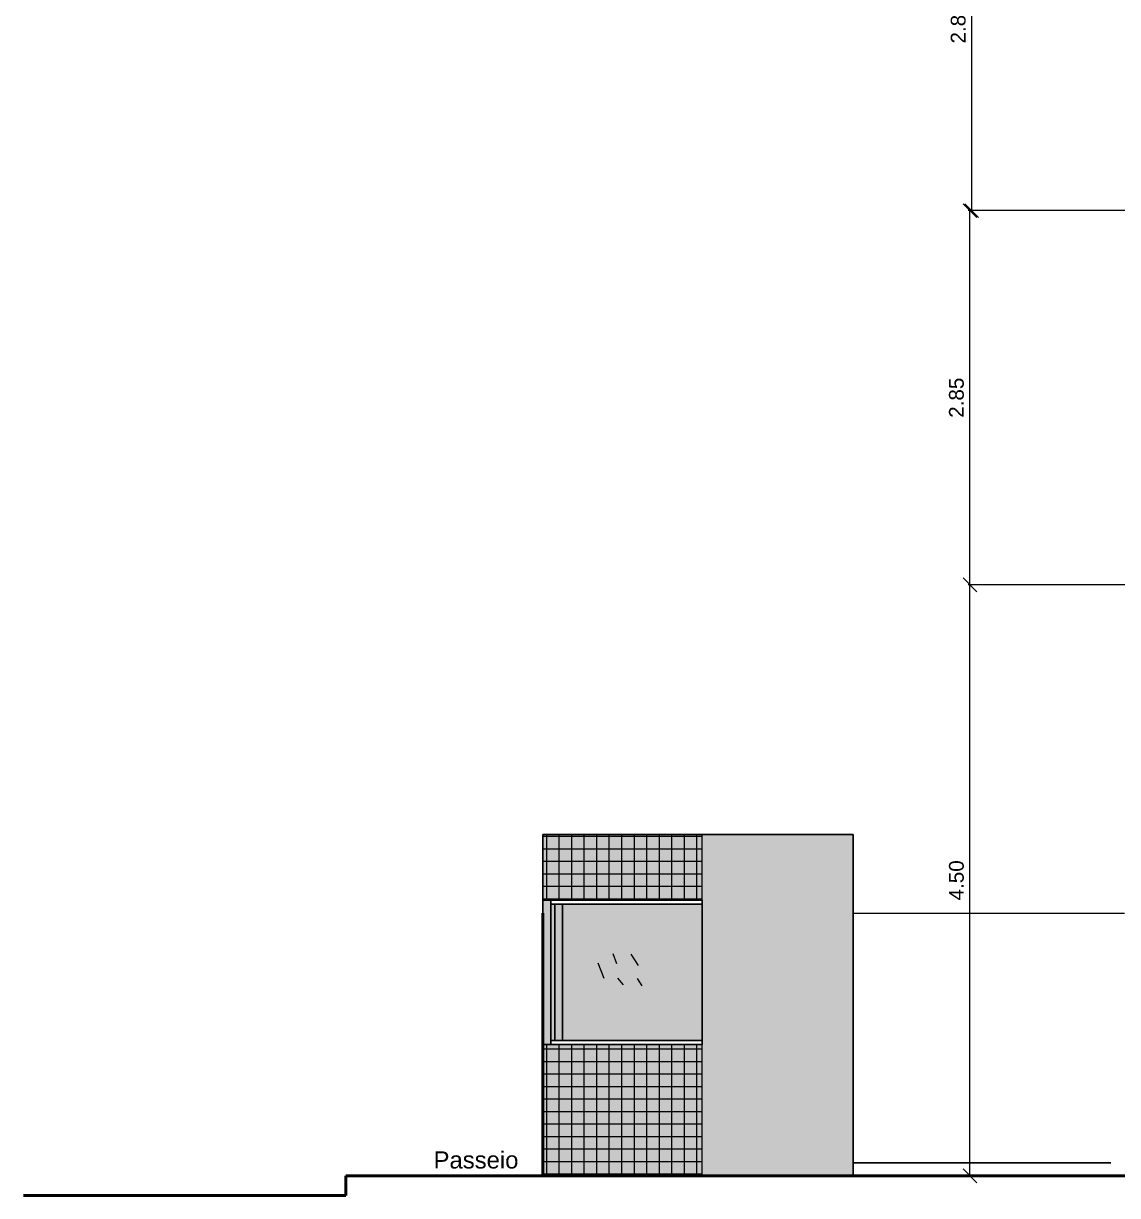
# Model space of a CAD drawing. Header units: millimetres. Extents: x 42 to 552, y 43 to 535.
# Drawn here: x 277.25 to 285.58, y 479.55 to 488.48 of the extents above; entities that cross this region are included whole.
import ezdxf

# ---------------------------------------------------------------- set-up
doc = ezdxf.new("R2010")
doc.units = ezdxf.units.MM
doc.header["$LTSCALE"] = 0.75
doc.header["$MEASUREMENT"] = 0
for name, color, linetype, lineweight in [('Linhas finas', 7, 'Continuous', 0), ('Linhas medias', 7, 'Continuous', 30), ('Paredes', 7, 'Continuous', 50)]:
    doc.layers.add(name, color=color, linetype=linetype, lineweight=lineweight)
doc.styles.get("Standard").update_dxf_attribs({"font": 'arial.ttf'})
doc.dimstyles.get("Standard").update_dxf_attribs({"dimtxt": 1.5, "dimasz": 1.4, "dimexe": 0.18, "dimexo": 0.0625, "dimgap": 0.6, "dimtad": 2, "dimzin": 0, "dimdsep": 46, "dimtxsty": 'Standard', "dimblk": 'OBLIQUE', "dimcen": 0.09, "dimadec": 0, "dimazin": 0, "dimtfac": 1, "dimtofl": 0, "dimtmove": 0, "dimatfit": 3, "dimfxl": 1, "dimtolj": 1, "dimtzin": 0, "dimarcsym": 0})

# ---------------------------------------------------------------- blocks, each defined once
blk = doc.blocks.new('_Oblique')
at = {"color": 0, "linetype": 'ByBlock', "lineweight": -2}
blk.add_line((-0.5, -0.5), (0.5, 0.5), dxfattribs=at)
blk = doc.blocks.new('*D306')
at = {"color": 0, "lineweight": -2, "transparency": 16777216}
for p, q in [((285.7795, 484.2011), (284.4451, 484.2011)), ((284.4586, 479.7011), (284.4586, 484.2011)), ((285.6295, 479.7011), (284.4451, 479.7011))]:
    blk.add_line(p, q, dxfattribs=at)
at = {"layer": 'Defpoints', "color": 0, "transparency": 16777216}
for p in [(284.4586, 484.2011), (285.7842, 484.2011), (285.6342, 479.7011)]:
    blk.add_point(p, dxfattribs=at)
at = {"color": 0, "lineweight": -2, "transparency": 16777216, "xscale": 0.105, "yscale": 0.105, "zscale": 0.105}
for p, rotation in [((284.4586, 484.2011), 90), ((284.4586, 479.7011), 270)]:
    blk.add_blockref('_Oblique', p, dxfattribs=dict(at, rotation=rotation))
at = {"color": 0, "transparency": 16777216, "insert": (284.3562, 481.9511), "char_height": 0.1125, "attachment_point": 5, "rotation": 90}
blk.add_mtext('\\A1;4.50', dxfattribs=at)
blk = doc.blocks.new('*D307')
at = {"color": 0, "lineweight": -2, "transparency": 16777216}
for p, q in [((285.7795, 487.0511), (284.4451, 487.0511)), ((284.4586, 484.2011), (284.4586, 487.0511)), ((285.7795, 484.2011), (284.4451, 484.2011))]:
    blk.add_line(p, q, dxfattribs=at)
at = {"layer": 'Defpoints', "color": 0, "transparency": 16777216}
for p in [(284.4586, 487.0511), (285.7842, 487.0511), (285.7842, 484.2011)]:
    blk.add_point(p, dxfattribs=at)
at = {"color": 0, "lineweight": -2, "transparency": 16777216, "xscale": 0.105, "yscale": 0.105, "zscale": 0.105}
for p, rotation in [((284.4586, 487.0511), 90), ((284.4586, 484.2011), 270)]:
    blk.add_blockref('_Oblique', p, dxfattribs=dict(at, rotation=rotation))
at = {"color": 0, "transparency": 16777216, "insert": (284.3562, 485.6261), "char_height": 0.1125, "attachment_point": 5, "rotation": 90}
blk.add_mtext('\\A1;2.85', dxfattribs=at)
blk = doc.blocks.new('*D308')
at = {"color": 0, "lineweight": -2, "transparency": 16777216}
for p, q in [((285.793, 489.9011), (284.4586, 489.9011)), ((284.4721, 487.0511), (284.4721, 489.9011)), ((285.793, 487.0511), (284.4586, 487.0511))]:
    blk.add_line(p, q, dxfattribs=at)
at = {"layer": 'Defpoints', "color": 0, "transparency": 16777216}
for p in [(284.4721, 489.9011), (285.7977, 489.9011), (285.7977, 487.0511)]:
    blk.add_point(p, dxfattribs=at)
at = {"color": 0, "lineweight": -2, "transparency": 16777216, "xscale": 0.105, "yscale": 0.105, "zscale": 0.105}
for p, rotation in [((284.4721, 489.9011), 90), ((284.4721, 487.0511), 270)]:
    blk.add_blockref('_Oblique', p, dxfattribs=dict(at, rotation=rotation))
at = {"color": 0, "transparency": 16777216, "insert": (284.3697, 488.4761), "char_height": 0.1125, "attachment_point": 5, "rotation": 90}
blk.add_mtext('\\A1;2.85', dxfattribs=at)

msp = doc.modelspace()

# ---------------------------------------------------------------- hatches: boundary and pattern name
at = {"layer": 'Linhas finas', "true_color": 0xe8e8e8}
h = msp.add_hatch(color=254, dxfattribs=at)
h.dxf.hatch_style = 1
h.paths.add_polyline_path([(282.4192, 481.8011), (282.4192, 482.3011), (281.2072, 482.3011), (281.2072, 481.8011)])
h.paths.add_polyline_path([(281.2072, 480.7011), (281.2072, 479.7011), (281.7072, 479.7011), (282.4192, 479.7011), (282.4192, 480.7011)])
at = {"layer": 'Linhas finas', "ltscale": 0.1}
h = msp.add_hatch(dxfattribs=at)
h.set_pattern_fill('NET', color=256, scale=0.03)
h.set_pattern_definition([(0, (-721.74581, -711.76707), (0, 0.09525), []), (90, (-721.74581, -711.76707), (-0.09525, 6e-18), [])])
h.paths.add_polyline_path([(282.4192, 480.7011), (281.2072, 480.7011), (281.2072, 479.7011), (281.7072, 479.7011), (282.4192, 479.7011)])
h.paths.add_polyline_path([(282.4192, 482.3011), (281.2072, 482.3011), (281.2072, 481.8011), (282.4192, 481.8011)])
at = {"layer": 'Linhas finas'}
h = msp.add_hatch(color=8, dxfattribs=at)
h.dxf.hatch_style = 1
h.paths.add_polyline_path([(282.4192, 479.7011), (283.5692, 479.7011), (283.5692, 482.3011), (282.4192, 482.3011)])
h.paths.add_polyline_path([(283.0569, 480.8215), (283.0569, 481.1836), (282.825, 481.1836), (282.825, 480.8215)], flags=24)
h = msp.add_hatch(color=92, dxfattribs=at)
h.dxf.hatch_style = 1
h.set_gradient(color1=(0, 204, 0), rotation=90, tint=1)
h.paths.add_polyline_path([(282.4192, 481.7711), (281.3572, 481.7711), (281.3572, 480.7311), (282.4192, 480.7311)])
h.paths.add_polyline_path([(281.3572, 481.7711), (281.2972, 481.7711), (281.2972, 480.7311), (281.3572, 480.7311)])
h.paths.add_polyline_path([(281.2672, 481.8011), (281.2072, 481.8011), (281.2072, 480.7011), (281.2672, 480.7011)])
h.paths.add_polyline_path([(281.2972, 481.7711), (281.2672, 481.7711), (281.2672, 480.7311), (281.2972, 480.7311)])

# ---------------------------------------------------------------- linework, layer by layer
for p, q in [((281.2072, 482.0875), (281.2072, 482.3011)), ((281.2072, 482.3011), (281.4634, 482.3011)), ((282.4192, 479.7011), (282.4192, 482.3011)), ((283.5692, 481.7011), (285.6342, 481.7011)), ((281.7404, 481.393), (281.7681, 481.3169)), ((281.8765, 481.39), (281.9319, 481.3035)), ((281.6262, 481.3238), (281.6712, 481.2062)), ((281.7761, 481.2067), (281.8176, 481.1547)), ((281.925, 481.2032), (281.9596, 481.1478))]:
    msp.add_line(p, q, dxfattribs=at)
at = {"layer": 'Linhas medias'}
for p, q in [((281.2072, 479.7011), (281.2072, 482.3011)), ((283.5692, 482.3011), (281.2072, 482.3011)), ((283.5692, 479.7011), (283.5692, 482.3011)), ((281.2072, 481.8011), (282.4192, 481.8011)), ((281.2672, 480.7011), (281.2672, 481.8011)), ((282.4192, 480.7011), (282.4192, 481.8011)), ((281.2672, 481.7711), (282.4192, 481.7711)), ((281.2972, 480.7311), (281.2972, 481.7711)), ((281.3572, 480.7311), (281.3572, 481.7711)), ((281.2072, 480.7011), (282.4192, 480.7011)), ((281.2672, 480.7311), (282.4192, 480.7311)), ((283.5692, 479.8011), (285.531, 479.8011))]:
    msp.add_line(p, q, dxfattribs=at)
at = {"layer": 'Paredes'}
for p, q in [((281.2072, 479.7011), (281.2072, 481.7011)), ((279.7072, 479.7011), (281.7072, 479.7011)), ((279.7072, 479.7011), (279.7072, 479.5511)), ((281.7072, 479.7011), (299.6272, 479.7011)), ((279.7072, 479.5511), (277.2523, 479.5511))]:
    msp.add_line(p, q, dxfattribs=at)

# ---------------------------------------------------------------- texts
at = {"layer": 'Linhas finas'}
msp.add_text('Passeio', height=0.13, dxfattribs=at).set_placement((280.375, 479.7572))

# ---------------------------------------------------------------- dimensions: what is measured, and where the dimension line sits
for base, p1, p2, picture, middle in [((284.4721, 489.9011), (285.7977, 487.0511), (285.7977, 489.9011), '*D308', (284.3697, 488.4761)), ((284.4586, 487.0511), (285.7842, 484.2011), (285.7842, 487.0511), '*D307', (284.3562, 485.6261)), ((284.4586, 484.2011), (285.6342, 479.7011), (285.7842, 484.2011), '*D306', (284.3562, 481.9511))]:
    dim = msp.add_linear_dim(base=base, p1=p1, p2=p2, angle=90, dimstyle='Standard', override={"dimscale": 0.075})
    dim.commit()
    dim.dimension.update_dxf_attribs({"geometry": picture, "text_midpoint": middle})

doc.saveas('drawing.dxf')
